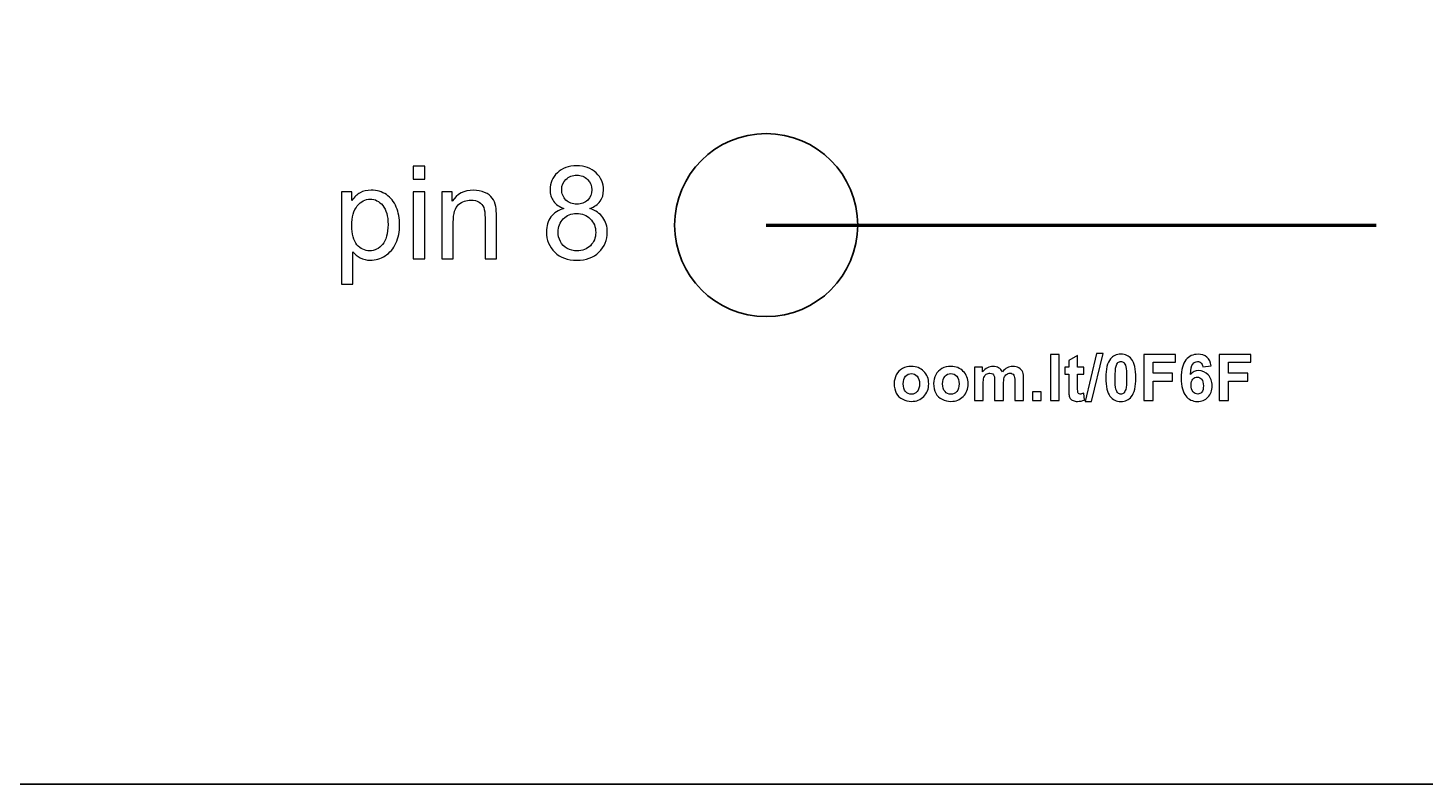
# Model space of a CAD drawing. Header units: centimetres. Extents: x -14.5 to -6.5, y -17.52 to -12.18.
# Drawn here: x -12.21 to -9.92, y -17.517 to -16.277 of the extents above; entities that cross this region are included whole.
import ezdxf

# ---------------------------------------------------------------- set-up
doc = ezdxf.new("R2010")
doc.units = ezdxf.units.CM
doc.header["$MEASUREMENT"] = 0
doc.layers.add('Layer 1', color=7, linetype='Continuous')

msp = doc.modelspace()

# ---------------------------------------------------------------- linework, layer by layer
at = {"layer": 'Layer 1', "color": 7, "lineweight": 35}
msp.add_lwpolyline([(-14.5, -17.51666), (-6.5, -17.51666), (-6.5, -12.18334), (-14.5, -12.18334), (-14.5, -17.51666)], close=True, dxfattribs=at)
at = {"layer": 'Layer 1', "color": 250, "lineweight": 35}
msp.add_ellipse((-11, -16.6), major_axis=(0, 0.15), ratio=1, dxfattribs=at)
at = {"layer": 'Layer 1', "color": 250}
for points, knots in [([(-11.57831, -16.52495), (-11.57831, -16.52495), (-11.57831, -16.50354), (-11.57831, -16.50354), (-11.57831, -16.50354), (-11.57831, -16.50354), (-11.55968, -16.50354), (-11.55968, -16.50354), (-11.55968, -16.50354), (-11.55968, -16.50354), (-11.55968, -16.52495), (-11.55968, -16.52495), (-11.55968, -16.52495), (-11.55968, -16.52495), (-11.57831, -16.52495), (-11.57831, -16.52495)], [0, 0, 0, 0, 0.25, 0.25, 0.25, 0.25, 0.5, 0.5, 0.5, 0.5, 0.75, 0.75, 0.75, 0.75, 1, 1, 1, 1]), ([(-11.33136, -16.5729), (-11.33909, -16.57007), (-11.3448, -16.56605), (-11.34854, -16.5608), (-11.34854, -16.5608), (-11.35224, -16.55558), (-11.35411, -16.5493), (-11.35411, -16.54199), (-11.35411, -16.54199), (-11.35411, -16.53095), (-11.35016, -16.52171), (-11.34223, -16.51419), (-11.34223, -16.51419), (-11.33429, -16.50668), (-11.32377, -16.5029), (-11.31062, -16.5029), (-11.31062, -16.5029), (-11.29739, -16.5029), (-11.28673, -16.50675), (-11.27865, -16.51444), (-11.27865, -16.51444), (-11.27061, -16.52213), (-11.26659, -16.53148), (-11.26659, -16.54252), (-11.26659, -16.54252), (-11.26659, -16.54954), (-11.26842, -16.55565), (-11.27209, -16.56087), (-11.27209, -16.56087), (-11.2758, -16.56605), (-11.28137, -16.57007), (-11.28888, -16.5729), (-11.28888, -16.5729), (-11.27961, -16.57593), (-11.27252, -16.5808), (-11.26765, -16.58757), (-11.26765, -16.58757), (-11.26281, -16.59431), (-11.26038, -16.60239), (-11.26038, -16.61174), (-11.26038, -16.61174), (-11.26038, -16.62472), (-11.26497, -16.63559), (-11.2741, -16.64441), (-11.2741, -16.64441), (-11.28328, -16.65323), (-11.29534, -16.65764), (-11.3103, -16.65764), (-11.3103, -16.65764), (-11.32526, -16.65764), (-11.33729, -16.65323), (-11.34646, -16.64437), (-11.34646, -16.64437), (-11.35563, -16.63552), (-11.36022, -16.62447), (-11.36022, -16.61124), (-11.36022, -16.61124), (-11.36022, -16.6014), (-11.35771, -16.59315), (-11.3527, -16.58648), (-11.3527, -16.58648), (-11.34773, -16.57985), (-11.3406, -16.5753), (-11.33136, -16.5729)], [0, 0, 0, 0, 0.0625, 0.0625, 0.0625, 0.0625, 0.125, 0.125, 0.125, 0.125, 0.1875, 0.1875, 0.1875, 0.1875, 0.25, 0.25, 0.25, 0.25, 0.3125, 0.3125, 0.3125, 0.3125, 0.375, 0.375, 0.375, 0.375, 0.4375, 0.4375, 0.4375, 0.4375, 0.5, 0.5, 0.5, 0.5, 0.5625, 0.5625, 0.5625, 0.5625, 0.625, 0.625, 0.625, 0.625, 0.6875, 0.6875, 0.6875, 0.6875, 0.75, 0.75, 0.75, 0.75, 0.8125, 0.8125, 0.8125, 0.8125, 0.875, 0.875, 0.875, 0.875, 0.9375, 0.9375, 0.9375, 0.9375, 1, 1, 1, 1]), ([(-11.3351, -16.54136), (-11.3351, -16.54852), (-11.33277, -16.55438), (-11.32818, -16.55893), (-11.32818, -16.55893), (-11.32356, -16.56348), (-11.31757, -16.56577), (-11.31019, -16.56577), (-11.31019, -16.56577), (-11.30303, -16.56577), (-11.29714, -16.56351), (-11.29255, -16.559), (-11.29255, -16.559), (-11.28797, -16.55448), (-11.28571, -16.54894), (-11.28571, -16.54242), (-11.28571, -16.54242), (-11.28571, -16.53557), (-11.28804, -16.52986), (-11.29277, -16.5252), (-11.29277, -16.5252), (-11.29749, -16.52054), (-11.30335, -16.51822), (-11.3104, -16.51822), (-11.3104, -16.51822), (-11.3175, -16.51822), (-11.32339, -16.52051), (-11.32808, -16.52502), (-11.32808, -16.52502), (-11.33277, -16.52957), (-11.3351, -16.53504), (-11.3351, -16.54136)], [0, 0, 0, 0, 0.125, 0.125, 0.125, 0.125, 0.25, 0.25, 0.25, 0.25, 0.375, 0.375, 0.375, 0.375, 0.5, 0.5, 0.5, 0.5, 0.625, 0.625, 0.625, 0.625, 0.75, 0.75, 0.75, 0.75, 0.875, 0.875, 0.875, 0.875, 1, 1, 1, 1]), ([(-11.6961, -16.69711), (-11.6961, -16.69711), (-11.6961, -16.54531), (-11.6961, -16.54531), (-11.6961, -16.54531), (-11.6961, -16.54531), (-11.67917, -16.54531), (-11.67917, -16.54531), (-11.67917, -16.54531), (-11.67917, -16.54531), (-11.67917, -16.55956), (-11.67917, -16.55956), (-11.67917, -16.55956), (-11.67518, -16.55399), (-11.67066, -16.54979), (-11.66562, -16.547), (-11.66562, -16.547), (-11.66061, -16.54422), (-11.65451, -16.5428), (-11.64735, -16.5428), (-11.64735, -16.5428), (-11.63796, -16.5428), (-11.62971, -16.54524), (-11.62254, -16.55004), (-11.62254, -16.55004), (-11.61535, -16.55487), (-11.60995, -16.56168), (-11.60632, -16.57046), (-11.60632, -16.57046), (-11.60265, -16.57925), (-11.60081, -16.58888), (-11.60081, -16.59936), (-11.60081, -16.59936), (-11.60081, -16.61057), (-11.60282, -16.6207), (-11.60688, -16.62969), (-11.60688, -16.62969), (-11.6109, -16.63869), (-11.61676, -16.64557), (-11.62445, -16.65037), (-11.62445, -16.65037), (-11.63214, -16.65513), (-11.64022, -16.65753), (-11.64869, -16.65753), (-11.64869, -16.65753), (-11.65489, -16.65753), (-11.66043, -16.65622), (-11.66537, -16.65361), (-11.66537, -16.65361), (-11.67031, -16.651), (-11.67433, -16.64769), (-11.67751, -16.6437), (-11.67751, -16.6437), (-11.67751, -16.6437), (-11.67751, -16.69711), (-11.67751, -16.69711), (-11.67751, -16.69711), (-11.67751, -16.69711), (-11.6961, -16.69711), (-11.6961, -16.69711)], [0, 0, 0, 0, 0.0666667, 0.0666667, 0.0666667, 0.0666667, 0.1333333, 0.1333333, 0.1333333, 0.1333333, 0.2, 0.2, 0.2, 0.2, 0.2666667, 0.2666667, 0.2666667, 0.2666667, 0.3333333, 0.3333333, 0.3333333, 0.3333333, 0.4, 0.4, 0.4, 0.4, 0.4666667, 0.4666667, 0.4666667, 0.4666667, 0.5333333, 0.5333333, 0.5333333, 0.5333333, 0.6, 0.6, 0.6, 0.6, 0.6666667, 0.6666667, 0.6666667, 0.6666667, 0.7333333, 0.7333333, 0.7333333, 0.7333333, 0.8, 0.8, 0.8, 0.8, 0.8666667, 0.8666667, 0.8666667, 0.8666667, 0.9333333, 0.9333333, 0.9333333, 0.9333333, 1, 1, 1, 1]), ([(-11.57831, -16.65506), (-11.57831, -16.65506), (-11.57831, -16.54531), (-11.57831, -16.54531), (-11.57831, -16.54531), (-11.57831, -16.54531), (-11.55968, -16.54531), (-11.55968, -16.54531), (-11.55968, -16.54531), (-11.55968, -16.54531), (-11.55968, -16.65506), (-11.55968, -16.65506), (-11.55968, -16.65506), (-11.55968, -16.65506), (-11.57831, -16.65506), (-11.57831, -16.65506)], [0, 0, 0, 0, 0.25, 0.25, 0.25, 0.25, 0.5, 0.5, 0.5, 0.5, 0.75, 0.75, 0.75, 0.75, 1, 1, 1, 1]), ([(-11.53135, -16.65506), (-11.53135, -16.65506), (-11.53135, -16.54531), (-11.53135, -16.54531), (-11.53135, -16.54531), (-11.53135, -16.54531), (-11.51463, -16.54531), (-11.51463, -16.54531), (-11.51463, -16.54531), (-11.51463, -16.54531), (-11.51463, -16.5609), (-11.51463, -16.5609), (-11.51463, -16.5609), (-11.50655, -16.54884), (-11.49491, -16.5428), (-11.4797, -16.5428), (-11.4797, -16.5428), (-11.47307, -16.5428), (-11.467, -16.544), (-11.46146, -16.54637), (-11.46146, -16.54637), (-11.45589, -16.54877), (-11.45176, -16.55187), (-11.44901, -16.55575), (-11.44901, -16.55575), (-11.44622, -16.5596), (-11.44432, -16.56418), (-11.44319, -16.56947), (-11.44319, -16.56947), (-11.44252, -16.57293), (-11.44217, -16.57896), (-11.44217, -16.58757), (-11.44217, -16.58757), (-11.44217, -16.58757), (-11.44217, -16.65506), (-11.44217, -16.65506), (-11.44217, -16.65506), (-11.44217, -16.65506), (-11.46079, -16.65506), (-11.46079, -16.65506), (-11.46079, -16.65506), (-11.46079, -16.65506), (-11.46079, -16.58828), (-11.46079, -16.58828), (-11.46079, -16.58828), (-11.46079, -16.58073), (-11.4615, -16.57505), (-11.46295, -16.57127), (-11.46295, -16.57127), (-11.46439, -16.56753), (-11.46697, -16.56454), (-11.47064, -16.56231), (-11.47064, -16.56231), (-11.47434, -16.56006), (-11.47864, -16.55893), (-11.48362, -16.55893), (-11.48362, -16.55893), (-11.49156, -16.55893), (-11.49836, -16.56147), (-11.50415, -16.56648), (-11.50415, -16.56648), (-11.5099, -16.57152), (-11.51276, -16.58105), (-11.51276, -16.59512), (-11.51276, -16.59512), (-11.51276, -16.59512), (-11.51276, -16.65506), (-11.51276, -16.65506), (-11.51276, -16.65506), (-11.51276, -16.65506), (-11.53135, -16.65506), (-11.53135, -16.65506)], [0, 0, 0, 0, 0.0555556, 0.0555556, 0.0555556, 0.0555556, 0.1111111, 0.1111111, 0.1111111, 0.1111111, 0.1666667, 0.1666667, 0.1666667, 0.1666667, 0.2222222, 0.2222222, 0.2222222, 0.2222222, 0.2777778, 0.2777778, 0.2777778, 0.2777778, 0.3333333, 0.3333333, 0.3333333, 0.3333333, 0.3888889, 0.3888889, 0.3888889, 0.3888889, 0.4444444, 0.4444444, 0.4444444, 0.4444444, 0.5, 0.5, 0.5, 0.5, 0.5555556, 0.5555556, 0.5555556, 0.5555556, 0.6111111, 0.6111111, 0.6111111, 0.6111111, 0.6666667, 0.6666667, 0.6666667, 0.6666667, 0.7222222, 0.7222222, 0.7222222, 0.7222222, 0.7777778, 0.7777778, 0.7777778, 0.7777778, 0.8333333, 0.8333333, 0.8333333, 0.8333333, 0.8888889, 0.8888889, 0.8888889, 0.8888889, 0.9444444, 0.9444444, 0.9444444, 0.9444444, 1, 1, 1, 1]), ([(-11.67927, -16.6008), (-11.67927, -16.61491), (-11.67641, -16.62536), (-11.6707, -16.63213), (-11.6707, -16.63213), (-11.66498, -16.63887), (-11.65803, -16.64225), (-11.64992, -16.64225), (-11.64992, -16.64225), (-11.64167, -16.64225), (-11.63457, -16.63876), (-11.62868, -16.63174), (-11.62868, -16.63174), (-11.62279, -16.62476), (-11.61983, -16.61393), (-11.61983, -16.59925), (-11.61983, -16.59925), (-11.61983, -16.58524), (-11.62272, -16.5748), (-11.62847, -16.56782), (-11.62847, -16.56782), (-11.63422, -16.56087), (-11.6411, -16.55737), (-11.64907, -16.55737), (-11.64907, -16.55737), (-11.65701, -16.55737), (-11.66403, -16.56108), (-11.67013, -16.56849), (-11.67013, -16.56849), (-11.67624, -16.5759), (-11.67927, -16.58669), (-11.67927, -16.6008)], [0, 0, 0, 0, 0.125, 0.125, 0.125, 0.125, 0.25, 0.25, 0.25, 0.25, 0.375, 0.375, 0.375, 0.375, 0.5, 0.5, 0.5, 0.5, 0.625, 0.625, 0.625, 0.625, 0.75, 0.75, 0.75, 0.75, 0.875, 0.875, 0.875, 0.875, 1, 1, 1, 1]), ([(-11.3411, -16.61135), (-11.3411, -16.61664), (-11.33983, -16.62179), (-11.33732, -16.62673), (-11.33732, -16.62673), (-11.33482, -16.63171), (-11.33108, -16.63555), (-11.3261, -16.63827), (-11.3261, -16.63827), (-11.32113, -16.64098), (-11.3158, -16.64236), (-11.31009, -16.64236), (-11.31009, -16.64236), (-11.3012, -16.64236), (-11.29386, -16.6395), (-11.28807, -16.63375), (-11.28807, -16.63375), (-11.28229, -16.62804), (-11.27939, -16.62077), (-11.27939, -16.61195), (-11.27939, -16.61195), (-11.27939, -16.60299), (-11.28236, -16.59558), (-11.28832, -16.58972), (-11.28832, -16.58972), (-11.29428, -16.58387), (-11.30176, -16.58094), (-11.31072, -16.58094), (-11.31072, -16.58094), (-11.31947, -16.58094), (-11.3267, -16.58383), (-11.33245, -16.58962), (-11.33245, -16.58962), (-11.3382, -16.59544), (-11.3411, -16.60267), (-11.3411, -16.61135)], [0, 0, 0, 0, 0.1111111, 0.1111111, 0.1111111, 0.1111111, 0.2222222, 0.2222222, 0.2222222, 0.2222222, 0.3333333, 0.3333333, 0.3333333, 0.3333333, 0.4444444, 0.4444444, 0.4444444, 0.4444444, 0.5555556, 0.5555556, 0.5555556, 0.5555556, 0.6666667, 0.6666667, 0.6666667, 0.6666667, 0.7777778, 0.7777778, 0.7777778, 0.7777778, 0.8888889, 0.8888889, 0.8888889, 0.8888889, 1, 1, 1, 1]), ([(-10.53408, -16.88788), (-10.53408, -16.88788), (-10.53408, -16.81212), (-10.53408, -16.81212), (-10.53408, -16.81212), (-10.53408, -16.81212), (-10.51956, -16.81212), (-10.51956, -16.81212), (-10.51956, -16.81212), (-10.51956, -16.81212), (-10.51956, -16.88788), (-10.51956, -16.88788), (-10.51956, -16.88788), (-10.51956, -16.88788), (-10.53408, -16.88788), (-10.53408, -16.88788)], [0, 0, 0, 0, 0.25, 0.25, 0.25, 0.25, 0.5, 0.5, 0.5, 0.5, 0.75, 0.75, 0.75, 0.75, 1, 1, 1, 1]), ([(-10.47953, -16.83301), (-10.47953, -16.83301), (-10.47953, -16.84458), (-10.47953, -16.84458), (-10.47953, -16.84458), (-10.47953, -16.84458), (-10.48944, -16.84458), (-10.48944, -16.84458), (-10.48944, -16.84458), (-10.48944, -16.84458), (-10.48944, -16.8667), (-10.48944, -16.8667), (-10.48944, -16.8667), (-10.48944, -16.87118), (-10.48935, -16.87379), (-10.48916, -16.87453), (-10.48916, -16.87453), (-10.48896, -16.87527), (-10.48854, -16.87587), (-10.48787, -16.87636), (-10.48787, -16.87636), (-10.4872, -16.87684), (-10.48637, -16.87709), (-10.48542, -16.87709), (-10.48542, -16.87709), (-10.48406, -16.87709), (-10.48212, -16.87661), (-10.47956, -16.87569), (-10.47956, -16.87569), (-10.47956, -16.87569), (-10.47833, -16.88695), (-10.47833, -16.88695), (-10.47833, -16.88695), (-10.48171, -16.88839), (-10.48552, -16.88911), (-10.48981, -16.88911), (-10.48981, -16.88911), (-10.49242, -16.88911), (-10.49478, -16.88867), (-10.49688, -16.88781), (-10.49688, -16.88781), (-10.49898, -16.88693), (-10.50052, -16.88578), (-10.5015, -16.88439), (-10.5015, -16.88439), (-10.50249, -16.88299), (-10.50316, -16.88111), (-10.50355, -16.87873), (-10.50355, -16.87873), (-10.50385, -16.87705), (-10.50401, -16.87363), (-10.50401, -16.8685), (-10.50401, -16.8685), (-10.50401, -16.8685), (-10.50401, -16.84458), (-10.50401, -16.84458), (-10.50401, -16.84458), (-10.50401, -16.84458), (-10.51067, -16.84458), (-10.51067, -16.84458), (-10.51067, -16.84458), (-10.51067, -16.84458), (-10.51067, -16.83301), (-10.51067, -16.83301), (-10.51067, -16.83301), (-10.51067, -16.83301), (-10.50401, -16.83301), (-10.50401, -16.83301), (-10.50401, -16.83301), (-10.50401, -16.83301), (-10.50401, -16.82209), (-10.50401, -16.82209), (-10.50401, -16.82209), (-10.50401, -16.82209), (-10.48944, -16.81362), (-10.48944, -16.81362), (-10.48944, -16.81362), (-10.48944, -16.81362), (-10.48944, -16.83301), (-10.48944, -16.83301), (-10.48944, -16.83301), (-10.48944, -16.83301), (-10.47953, -16.83301), (-10.47953, -16.83301)], [0, 0, 0, 0, 0.047619, 0.047619, 0.047619, 0.047619, 0.0952381, 0.0952381, 0.0952381, 0.0952381, 0.1428571, 0.1428571, 0.1428571, 0.1428571, 0.1904762, 0.1904762, 0.1904762, 0.1904762, 0.2380952, 0.2380952, 0.2380952, 0.2380952, 0.2857143, 0.2857143, 0.2857143, 0.2857143, 0.3333333, 0.3333333, 0.3333333, 0.3333333, 0.3809524, 0.3809524, 0.3809524, 0.3809524, 0.4285714, 0.4285714, 0.4285714, 0.4285714, 0.4761905, 0.4761905, 0.4761905, 0.4761905, 0.5238095, 0.5238095, 0.5238095, 0.5238095, 0.5714286, 0.5714286, 0.5714286, 0.5714286, 0.6190476, 0.6190476, 0.6190476, 0.6190476, 0.6666667, 0.6666667, 0.6666667, 0.6666667, 0.7142857, 0.7142857, 0.7142857, 0.7142857, 0.7619048, 0.7619048, 0.7619048, 0.7619048, 0.8095238, 0.8095238, 0.8095238, 0.8095238, 0.8571429, 0.8571429, 0.8571429, 0.8571429, 0.9047619, 0.9047619, 0.9047619, 0.9047619, 0.952381, 0.952381, 0.952381, 0.952381, 1, 1, 1, 1]), ([(-10.4772, -16.88917), (-10.4772, -16.88917), (-10.45843, -16.81084), (-10.45843, -16.81084), (-10.45843, -16.81084), (-10.45843, -16.81084), (-10.44753, -16.81084), (-10.44753, -16.81084), (-10.44753, -16.81084), (-10.44753, -16.81084), (-10.46649, -16.88917), (-10.46649, -16.88917), (-10.46649, -16.88917), (-10.46649, -16.88917), (-10.4772, -16.88917), (-10.4772, -16.88917)], [0, 0, 0, 0, 0.25, 0.25, 0.25, 0.25, 0.5, 0.5, 0.5, 0.5, 0.75, 0.75, 0.75, 0.75, 1, 1, 1, 1]), ([(-10.41861, -16.81181), (-10.41125, -16.81181), (-10.40552, -16.81443), (-10.40139, -16.81967), (-10.40139, -16.81967), (-10.39647, -16.82586), (-10.394, -16.83615), (-10.394, -16.85052), (-10.394, -16.85052), (-10.394, -16.86484), (-10.39649, -16.87515), (-10.40145, -16.88142), (-10.40145, -16.88142), (-10.40554, -16.88659), (-10.41125, -16.88917), (-10.41861, -16.88917), (-10.41861, -16.88917), (-10.42596, -16.88917), (-10.43191, -16.88635), (-10.43642, -16.88067), (-10.43642, -16.88067), (-10.44094, -16.875), (-10.4432, -16.8649), (-10.4432, -16.85036), (-10.4432, -16.85036), (-10.4432, -16.83609), (-10.44071, -16.82583), (-10.43575, -16.81957), (-10.43575, -16.81957), (-10.43166, -16.8144), (-10.42594, -16.81181), (-10.41861, -16.81181)], [0, 0, 0, 0, 0.125, 0.125, 0.125, 0.125, 0.25, 0.25, 0.25, 0.25, 0.375, 0.375, 0.375, 0.375, 0.5, 0.5, 0.5, 0.5, 0.625, 0.625, 0.625, 0.625, 0.75, 0.75, 0.75, 0.75, 0.875, 0.875, 0.875, 0.875, 1, 1, 1, 1]), ([(-10.41861, -16.82385), (-10.42035, -16.82385), (-10.42192, -16.82442), (-10.4233, -16.82553), (-10.4233, -16.82553), (-10.42467, -16.82666), (-10.42575, -16.82867), (-10.42651, -16.83156), (-10.42651, -16.83156), (-10.4275, -16.83532), (-10.42801, -16.84163), (-10.42801, -16.85052), (-10.42801, -16.85052), (-10.42801, -16.85941), (-10.42755, -16.86551), (-10.42667, -16.86883), (-10.42667, -16.86883), (-10.42577, -16.87216), (-10.42464, -16.87437), (-10.42328, -16.87548), (-10.42328, -16.87548), (-10.42191, -16.87657), (-10.42035, -16.87714), (-10.41861, -16.87714), (-10.41861, -16.87714), (-10.41684, -16.87714), (-10.41527, -16.87657), (-10.4139, -16.87544), (-10.4139, -16.87544), (-10.41252, -16.87433), (-10.41145, -16.87232), (-10.41069, -16.86943), (-10.41069, -16.86943), (-10.4097, -16.86571), (-10.40919, -16.85941), (-10.40919, -16.85052), (-10.40919, -16.85052), (-10.40919, -16.84163), (-10.40965, -16.83553), (-10.41053, -16.8322), (-10.41053, -16.8322), (-10.41143, -16.82888), (-10.41256, -16.82666), (-10.41392, -16.82553), (-10.41392, -16.82553), (-10.41529, -16.82442), (-10.41684, -16.82385), (-10.41861, -16.82385)], [0, 0, 0, 0, 0.0833333, 0.0833333, 0.0833333, 0.0833333, 0.1666667, 0.1666667, 0.1666667, 0.1666667, 0.25, 0.25, 0.25, 0.25, 0.3333333, 0.3333333, 0.3333333, 0.3333333, 0.4166667, 0.4166667, 0.4166667, 0.4166667, 0.5, 0.5, 0.5, 0.5, 0.5833333, 0.5833333, 0.5833333, 0.5833333, 0.6666667, 0.6666667, 0.6666667, 0.6666667, 0.75, 0.75, 0.75, 0.75, 0.8333333, 0.8333333, 0.8333333, 0.8333333, 0.9166667, 0.9166667, 0.9166667, 0.9166667, 1, 1, 1, 1]), ([(-10.38098, -16.88788), (-10.38098, -16.88788), (-10.38098, -16.81212), (-10.38098, -16.81212), (-10.38098, -16.81212), (-10.38098, -16.81212), (-10.32904, -16.81212), (-10.32904, -16.81212), (-10.32904, -16.81212), (-10.32904, -16.81212), (-10.32904, -16.82495), (-10.32904, -16.82495), (-10.32904, -16.82495), (-10.32904, -16.82495), (-10.36567, -16.82495), (-10.36567, -16.82495), (-10.36567, -16.82495), (-10.36567, -16.82495), (-10.36567, -16.84287), (-10.36567, -16.84287), (-10.36567, -16.84287), (-10.36567, -16.84287), (-10.33405, -16.84287), (-10.33405, -16.84287), (-10.33405, -16.84287), (-10.33405, -16.84287), (-10.33405, -16.85569), (-10.33405, -16.85569), (-10.33405, -16.85569), (-10.33405, -16.85569), (-10.36567, -16.85569), (-10.36567, -16.85569), (-10.36567, -16.85569), (-10.36567, -16.85569), (-10.36567, -16.88788), (-10.36567, -16.88788), (-10.36567, -16.88788), (-10.36567, -16.88788), (-10.38098, -16.88788), (-10.38098, -16.88788)], [0, 0, 0, 0, 0.1, 0.1, 0.1, 0.1, 0.2, 0.2, 0.2, 0.2, 0.3, 0.3, 0.3, 0.3, 0.4, 0.4, 0.4, 0.4, 0.5, 0.5, 0.5, 0.5, 0.6, 0.6, 0.6, 0.6, 0.7, 0.7, 0.7, 0.7, 0.8, 0.8, 0.8, 0.8, 0.9, 0.9, 0.9, 0.9, 1, 1, 1, 1]), ([(-10.27045, -16.83068), (-10.27045, -16.83068), (-10.28451, -16.83223), (-10.28451, -16.83223), (-10.28451, -16.83223), (-10.28484, -16.82934), (-10.28574, -16.8272), (-10.28719, -16.82581), (-10.28719, -16.82581), (-10.28863, -16.82443), (-10.29052, -16.82375), (-10.29283, -16.82375), (-10.29283, -16.82375), (-10.29588, -16.82375), (-10.29848, -16.82512), (-10.30061, -16.82789), (-10.30061, -16.82789), (-10.30273, -16.83064), (-10.30405, -16.83638), (-10.30461, -16.84509), (-10.30461, -16.84509), (-10.30098, -16.84082), (-10.2965, -16.83869), (-10.29112, -16.83869), (-10.29112, -16.83869), (-10.28505, -16.83869), (-10.27987, -16.841), (-10.27555, -16.84562), (-10.27555, -16.84562), (-10.27122, -16.85022), (-10.26906, -16.85618), (-10.26906, -16.86349), (-10.26906, -16.86349), (-10.26906, -16.87125), (-10.27133, -16.87746), (-10.27588, -16.88215), (-10.27588, -16.88215), (-10.28041, -16.88682), (-10.28627, -16.88917), (-10.2934, -16.88917), (-10.2934, -16.88917), (-10.30103, -16.88917), (-10.30733, -16.8862), (-10.31225, -16.88026), (-10.31225, -16.88026), (-10.31717, -16.87432), (-10.31964, -16.86458), (-10.31964, -16.85103), (-10.31964, -16.85103), (-10.31964, -16.83715), (-10.31708, -16.82715), (-10.31195, -16.82101), (-10.31195, -16.82101), (-10.30682, -16.81487), (-10.30015, -16.81181), (-10.29195, -16.81181), (-10.29195, -16.81181), (-10.2862, -16.81181), (-10.28144, -16.81343), (-10.27766, -16.81664), (-10.27766, -16.81664), (-10.27389, -16.81987), (-10.27149, -16.82454), (-10.27045, -16.83068)], [0, 0, 0, 0, 0.0625, 0.0625, 0.0625, 0.0625, 0.125, 0.125, 0.125, 0.125, 0.1875, 0.1875, 0.1875, 0.1875, 0.25, 0.25, 0.25, 0.25, 0.3125, 0.3125, 0.3125, 0.3125, 0.375, 0.375, 0.375, 0.375, 0.4375, 0.4375, 0.4375, 0.4375, 0.5, 0.5, 0.5, 0.5, 0.5625, 0.5625, 0.5625, 0.5625, 0.625, 0.625, 0.625, 0.625, 0.6875, 0.6875, 0.6875, 0.6875, 0.75, 0.75, 0.75, 0.75, 0.8125, 0.8125, 0.8125, 0.8125, 0.875, 0.875, 0.875, 0.875, 0.9375, 0.9375, 0.9375, 0.9375, 1, 1, 1, 1]), ([(-10.25748, -16.88788), (-10.25748, -16.88788), (-10.25748, -16.81212), (-10.25748, -16.81212), (-10.25748, -16.81212), (-10.25748, -16.81212), (-10.20554, -16.81212), (-10.20554, -16.81212), (-10.20554, -16.81212), (-10.20554, -16.81212), (-10.20554, -16.82495), (-10.20554, -16.82495), (-10.20554, -16.82495), (-10.20554, -16.82495), (-10.24217, -16.82495), (-10.24217, -16.82495), (-10.24217, -16.82495), (-10.24217, -16.82495), (-10.24217, -16.84287), (-10.24217, -16.84287), (-10.24217, -16.84287), (-10.24217, -16.84287), (-10.21055, -16.84287), (-10.21055, -16.84287), (-10.21055, -16.84287), (-10.21055, -16.84287), (-10.21055, -16.85569), (-10.21055, -16.85569), (-10.21055, -16.85569), (-10.21055, -16.85569), (-10.24217, -16.85569), (-10.24217, -16.85569), (-10.24217, -16.85569), (-10.24217, -16.85569), (-10.24217, -16.88788), (-10.24217, -16.88788), (-10.24217, -16.88788), (-10.24217, -16.88788), (-10.25748, -16.88788), (-10.25748, -16.88788)], [0, 0, 0, 0, 0.1, 0.1, 0.1, 0.1, 0.2, 0.2, 0.2, 0.2, 0.3, 0.3, 0.3, 0.3, 0.4, 0.4, 0.4, 0.4, 0.5, 0.5, 0.5, 0.5, 0.6, 0.6, 0.6, 0.6, 0.7, 0.7, 0.7, 0.7, 0.8, 0.8, 0.8, 0.8, 0.9, 0.9, 0.9, 0.9, 1, 1, 1, 1]), ([(-10.79023, -16.85966), (-10.79023, -16.85484), (-10.78903, -16.85017), (-10.78666, -16.84565), (-10.78666, -16.84565), (-10.78428, -16.84116), (-10.78091, -16.8377), (-10.77656, -16.83534), (-10.77656, -16.83534), (-10.7722, -16.83295), (-10.76733, -16.83175), (-10.76195, -16.83175), (-10.76195, -16.83175), (-10.75366, -16.83175), (-10.74685, -16.83445), (-10.74154, -16.83985), (-10.74154, -16.83985), (-10.73624, -16.84525), (-10.73359, -16.85206), (-10.73359, -16.86029), (-10.73359, -16.86029), (-10.73359, -16.86858), (-10.73627, -16.87546), (-10.74162, -16.88093), (-10.74162, -16.88093), (-10.74698, -16.8864), (-10.75372, -16.88911), (-10.76185, -16.88911), (-10.76185, -16.88911), (-10.76689, -16.88911), (-10.77167, -16.88799), (-10.77624, -16.88571), (-10.77624, -16.88571), (-10.78081, -16.88344), (-10.78428, -16.8801), (-10.78666, -16.87571), (-10.78666, -16.87571), (-10.78903, -16.87132), (-10.79023, -16.86597), (-10.79023, -16.85966)], [0, 0, 0, 0, 0.1, 0.1, 0.1, 0.1, 0.2, 0.2, 0.2, 0.2, 0.3, 0.3, 0.3, 0.3, 0.4, 0.4, 0.4, 0.4, 0.5, 0.5, 0.5, 0.5, 0.6, 0.6, 0.6, 0.6, 0.7, 0.7, 0.7, 0.7, 0.8, 0.8, 0.8, 0.8, 0.9, 0.9, 0.9, 0.9, 1, 1, 1, 1]), ([(-10.77534, -16.86043), (-10.77534, -16.86588), (-10.77405, -16.87005), (-10.77146, -16.87294), (-10.77146, -16.87294), (-10.76888, -16.87583), (-10.76569, -16.87728), (-10.7619, -16.87728), (-10.7619, -16.87728), (-10.75811, -16.87728), (-10.75493, -16.87583), (-10.75237, -16.87294), (-10.75237, -16.87294), (-10.7498, -16.87005), (-10.74851, -16.86585), (-10.74851, -16.86033), (-10.74851, -16.86033), (-10.74851, -16.85497), (-10.7498, -16.85082), (-10.75237, -16.84793), (-10.75237, -16.84793), (-10.75493, -16.84504), (-10.75811, -16.84359), (-10.7619, -16.84359), (-10.7619, -16.84359), (-10.76569, -16.84359), (-10.76888, -16.84504), (-10.77146, -16.84793), (-10.77146, -16.84793), (-10.77405, -16.85082), (-10.77534, -16.855), (-10.77534, -16.86043)], [0, 0, 0, 0, 0.125, 0.125, 0.125, 0.125, 0.25, 0.25, 0.25, 0.25, 0.375, 0.375, 0.375, 0.375, 0.5, 0.5, 0.5, 0.5, 0.625, 0.625, 0.625, 0.625, 0.75, 0.75, 0.75, 0.75, 0.875, 0.875, 0.875, 0.875, 1, 1, 1, 1]), ([(-10.72559, -16.85966), (-10.72559, -16.85484), (-10.72439, -16.85017), (-10.72202, -16.84565), (-10.72202, -16.84565), (-10.71964, -16.84116), (-10.71627, -16.8377), (-10.71192, -16.83534), (-10.71192, -16.83534), (-10.70756, -16.83295), (-10.70269, -16.83175), (-10.69731, -16.83175), (-10.69731, -16.83175), (-10.68902, -16.83175), (-10.68221, -16.83445), (-10.6769, -16.83985), (-10.6769, -16.83985), (-10.6716, -16.84525), (-10.66895, -16.85206), (-10.66895, -16.86029), (-10.66895, -16.86029), (-10.66895, -16.86858), (-10.67163, -16.87546), (-10.67698, -16.88093), (-10.67698, -16.88093), (-10.68234, -16.8864), (-10.68908, -16.88911), (-10.69721, -16.88911), (-10.69721, -16.88911), (-10.70225, -16.88911), (-10.70703, -16.88799), (-10.7116, -16.88571), (-10.7116, -16.88571), (-10.71617, -16.88344), (-10.71964, -16.8801), (-10.72202, -16.87571), (-10.72202, -16.87571), (-10.72439, -16.87132), (-10.72559, -16.86597), (-10.72559, -16.85966)], [0, 0, 0, 0, 0.1, 0.1, 0.1, 0.1, 0.2, 0.2, 0.2, 0.2, 0.3, 0.3, 0.3, 0.3, 0.4, 0.4, 0.4, 0.4, 0.5, 0.5, 0.5, 0.5, 0.6, 0.6, 0.6, 0.6, 0.7, 0.7, 0.7, 0.7, 0.8, 0.8, 0.8, 0.8, 0.9, 0.9, 0.9, 0.9, 1, 1, 1, 1]), ([(-10.7107, -16.86043), (-10.7107, -16.86588), (-10.70941, -16.87005), (-10.70682, -16.87294), (-10.70682, -16.87294), (-10.70424, -16.87583), (-10.70105, -16.87728), (-10.69726, -16.87728), (-10.69726, -16.87728), (-10.69347, -16.87728), (-10.69029, -16.87583), (-10.68773, -16.87294), (-10.68773, -16.87294), (-10.68516, -16.87005), (-10.68387, -16.86585), (-10.68387, -16.86033), (-10.68387, -16.86033), (-10.68387, -16.85497), (-10.68516, -16.85082), (-10.68773, -16.84793), (-10.68773, -16.84793), (-10.69029, -16.84504), (-10.69347, -16.84359), (-10.69726, -16.84359), (-10.69726, -16.84359), (-10.70105, -16.84359), (-10.70424, -16.84504), (-10.70682, -16.84793), (-10.70682, -16.84793), (-10.70941, -16.85082), (-10.7107, -16.855), (-10.7107, -16.86043)], [0, 0, 0, 0, 0.125, 0.125, 0.125, 0.125, 0.25, 0.25, 0.25, 0.25, 0.375, 0.375, 0.375, 0.375, 0.5, 0.5, 0.5, 0.5, 0.625, 0.625, 0.625, 0.625, 0.75, 0.75, 0.75, 0.75, 0.875, 0.875, 0.875, 0.875, 1, 1, 1, 1]), ([(-10.65867, -16.83301), (-10.65867, -16.83301), (-10.64528, -16.83301), (-10.64528, -16.83301), (-10.64528, -16.83301), (-10.64528, -16.83301), (-10.64528, -16.84049), (-10.64528, -16.84049), (-10.64528, -16.84049), (-10.6405, -16.83467), (-10.63479, -16.83175), (-10.62817, -16.83175), (-10.62817, -16.83175), (-10.62466, -16.83175), (-10.62161, -16.83248), (-10.61904, -16.83392), (-10.61904, -16.83392), (-10.61645, -16.83537), (-10.61433, -16.83756), (-10.61267, -16.84049), (-10.61267, -16.84049), (-10.61027, -16.83756), (-10.60766, -16.83537), (-10.60487, -16.83392), (-10.60487, -16.83392), (-10.60209, -16.83248), (-10.59911, -16.83175), (-10.59593, -16.83175), (-10.59593, -16.83175), (-10.59191, -16.83175), (-10.58849, -16.83258), (-10.5857, -16.83422), (-10.5857, -16.83422), (-10.58291, -16.83585), (-10.58083, -16.83826), (-10.57946, -16.84142), (-10.57946, -16.84142), (-10.57845, -16.84377), (-10.57796, -16.84756), (-10.57796, -16.8528), (-10.57796, -16.8528), (-10.57796, -16.8528), (-10.57796, -16.88788), (-10.57796, -16.88788), (-10.57796, -16.88788), (-10.57796, -16.88788), (-10.59247, -16.88788), (-10.59247, -16.88788), (-10.59247, -16.88788), (-10.59247, -16.88788), (-10.59247, -16.85652), (-10.59247, -16.85652), (-10.59247, -16.85652), (-10.59247, -16.85107), (-10.59297, -16.84756), (-10.59397, -16.84597), (-10.59397, -16.84597), (-10.59531, -16.84391), (-10.59738, -16.84287), (-10.60017, -16.84287), (-10.60017, -16.84287), (-10.60221, -16.84287), (-10.60412, -16.84348), (-10.60592, -16.84474), (-10.60592, -16.84474), (-10.6077, -16.84597), (-10.60898, -16.84779), (-10.60978, -16.85019), (-10.60978, -16.85019), (-10.61057, -16.85259), (-10.61098, -16.85636), (-10.61098, -16.86153), (-10.61098, -16.86153), (-10.61098, -16.86153), (-10.61098, -16.88788), (-10.61098, -16.88788), (-10.61098, -16.88788), (-10.61098, -16.88788), (-10.62549, -16.88788), (-10.62549, -16.88788), (-10.62549, -16.88788), (-10.62549, -16.88788), (-10.62549, -16.85781), (-10.62549, -16.85781), (-10.62549, -16.85781), (-10.62549, -16.85246), (-10.62576, -16.84902), (-10.62627, -16.84747), (-10.62627, -16.84747), (-10.62678, -16.84592), (-10.62759, -16.84477), (-10.62867, -16.84401), (-10.62867, -16.84401), (-10.62976, -16.84326), (-10.63123, -16.84287), (-10.6331, -16.84287), (-10.6331, -16.84287), (-10.63534, -16.84287), (-10.63735, -16.84347), (-10.63913, -16.84468), (-10.63913, -16.84468), (-10.64093, -16.84588), (-10.64221, -16.84763), (-10.64299, -16.8499), (-10.64299, -16.8499), (-10.64377, -16.85218), (-10.64416, -16.85594), (-10.64416, -16.86121), (-10.64416, -16.86121), (-10.64416, -16.86121), (-10.64416, -16.88788), (-10.64416, -16.88788), (-10.64416, -16.88788), (-10.64416, -16.88788), (-10.65867, -16.88788), (-10.65867, -16.88788), (-10.65867, -16.88788), (-10.65867, -16.88788), (-10.65867, -16.83301), (-10.65867, -16.83301)], [0, 0, 0, 0, 0.0333333, 0.0333333, 0.0333333, 0.0333333, 0.0666667, 0.0666667, 0.0666667, 0.0666667, 0.1, 0.1, 0.1, 0.1, 0.1333333, 0.1333333, 0.1333333, 0.1333333, 0.1666667, 0.1666667, 0.1666667, 0.1666667, 0.2, 0.2, 0.2, 0.2, 0.2333333, 0.2333333, 0.2333333, 0.2333333, 0.2666667, 0.2666667, 0.2666667, 0.2666667, 0.3, 0.3, 0.3, 0.3, 0.3333333, 0.3333333, 0.3333333, 0.3333333, 0.3666667, 0.3666667, 0.3666667, 0.3666667, 0.4, 0.4, 0.4, 0.4, 0.4333333, 0.4333333, 0.4333333, 0.4333333, 0.4666667, 0.4666667, 0.4666667, 0.4666667, 0.5, 0.5, 0.5, 0.5, 0.5333333, 0.5333333, 0.5333333, 0.5333333, 0.5666667, 0.5666667, 0.5666667, 0.5666667, 0.6, 0.6, 0.6, 0.6, 0.6333333, 0.6333333, 0.6333333, 0.6333333, 0.6666667, 0.6666667, 0.6666667, 0.6666667, 0.7, 0.7, 0.7, 0.7, 0.7333333, 0.7333333, 0.7333333, 0.7333333, 0.7666667, 0.7666667, 0.7666667, 0.7666667, 0.8, 0.8, 0.8, 0.8, 0.8333333, 0.8333333, 0.8333333, 0.8333333, 0.8666667, 0.8666667, 0.8666667, 0.8666667, 0.9, 0.9, 0.9, 0.9, 0.9333333, 0.9333333, 0.9333333, 0.9333333, 0.9666667, 0.9666667, 0.9666667, 0.9666667, 1, 1, 1, 1]), ([(-10.30336, -16.86236), (-10.30336, -16.86707), (-10.30229, -16.87072), (-10.30012, -16.87328), (-10.30012, -16.87328), (-10.29795, -16.87585), (-10.29546, -16.87714), (-10.29267, -16.87714), (-10.29267, -16.87714), (-10.28997, -16.87714), (-10.28775, -16.87608), (-10.28595, -16.87398), (-10.28595, -16.87398), (-10.28415, -16.87188), (-10.28327, -16.86842), (-10.28327, -16.86364), (-10.28327, -16.86364), (-10.28327, -16.85872), (-10.28422, -16.85511), (-10.28616, -16.85281), (-10.28616, -16.85281), (-10.28809, -16.85052), (-10.2905, -16.84938), (-10.2934, -16.84938), (-10.2934, -16.84938), (-10.29618, -16.84938), (-10.29855, -16.85047), (-10.30047, -16.85266), (-10.30047, -16.85266), (-10.30241, -16.85484), (-10.30336, -16.85809), (-10.30336, -16.86236)], [0, 0, 0, 0, 0.125, 0.125, 0.125, 0.125, 0.25, 0.25, 0.25, 0.25, 0.375, 0.375, 0.375, 0.375, 0.5, 0.5, 0.5, 0.5, 0.625, 0.625, 0.625, 0.625, 0.75, 0.75, 0.75, 0.75, 0.875, 0.875, 0.875, 0.875, 1, 1, 1, 1]), ([(-10.56348, -16.88788), (-10.56348, -16.88788), (-10.56348, -16.87336), (-10.56348, -16.87336), (-10.56348, -16.87336), (-10.56348, -16.87336), (-10.54896, -16.87336), (-10.54896, -16.87336), (-10.54896, -16.87336), (-10.54896, -16.87336), (-10.54896, -16.88788), (-10.54896, -16.88788), (-10.54896, -16.88788), (-10.54896, -16.88788), (-10.56348, -16.88788), (-10.56348, -16.88788)], [0, 0, 0, 0, 0.25, 0.25, 0.25, 0.25, 0.5, 0.5, 0.5, 0.5, 0.75, 0.75, 0.75, 0.75, 1, 1, 1, 1])]:
    msp.add_open_spline(points, degree=3, knots=knots, dxfattribs=at)
at = {"layer": 'Layer 1', "color": 250, "lineweight": 106}
msp.add_open_spline([(-11, -16.6), (-11, -16.6), (-10, -16.6), (-10, -16.6)], degree=3, dxfattribs=at)

doc.saveas('drawing.dxf')
